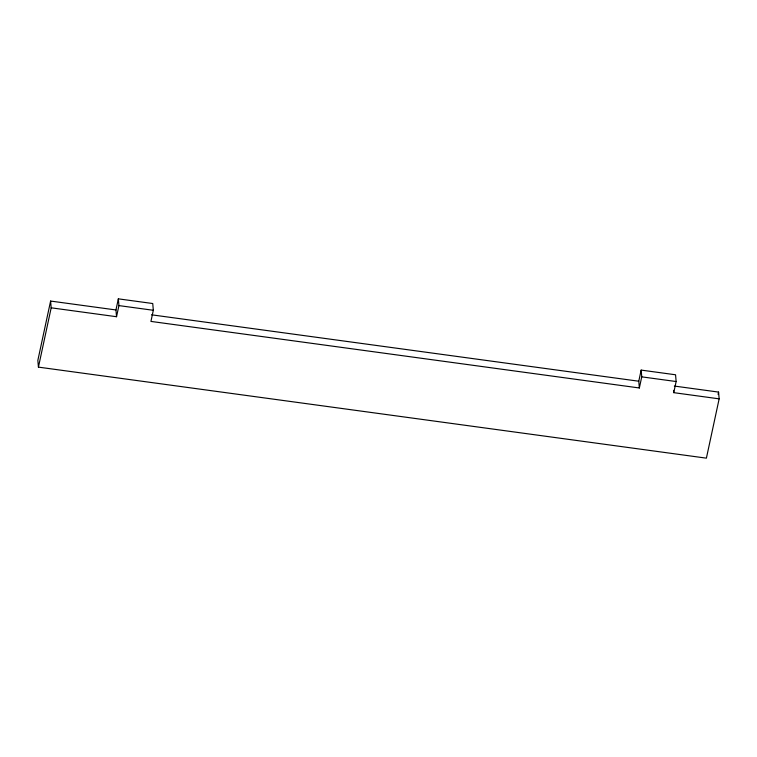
<?xml version="1.0" encoding="UTF-8"?>
<svg xmlns="http://www.w3.org/2000/svg" width="757" height="757" viewBox="0 0 757 757"><rect width="100%" height="100%" fill="white"/><g stroke="black" fill="none" stroke-linecap="round" stroke-linejoin="round"><path stroke-width="1.14" d="M50.605 301.059L51.183 307.815L116.531 316.719L115.953 309.963L50.605 301.059L37.85 360.37L38.427 367.126L706.395 458.155L719.15 398.844L718.573 392.088L674.336 386.061M38.427 367.126L51.183 307.815M115.953 309.963L118.347 298.845L152.744 303.529L153.321 310.285L150.927 321.413L639.353 387.972L641.747 376.854L641.16 370.097L675.556 374.781L676.143 381.537L673.749 392.656L719.15 398.844M116.531 316.719L118.925 305.601L118.347 298.845M639.353 387.972L638.776 381.216L641.16 370.097M718.081 394.369L718.573 392.088M118.925 305.601L153.321 310.285M641.747 376.854L676.143 381.537M151.523 314.808L638.776 381.216M673.55 390.404L673.749 392.656"/></g></svg>
